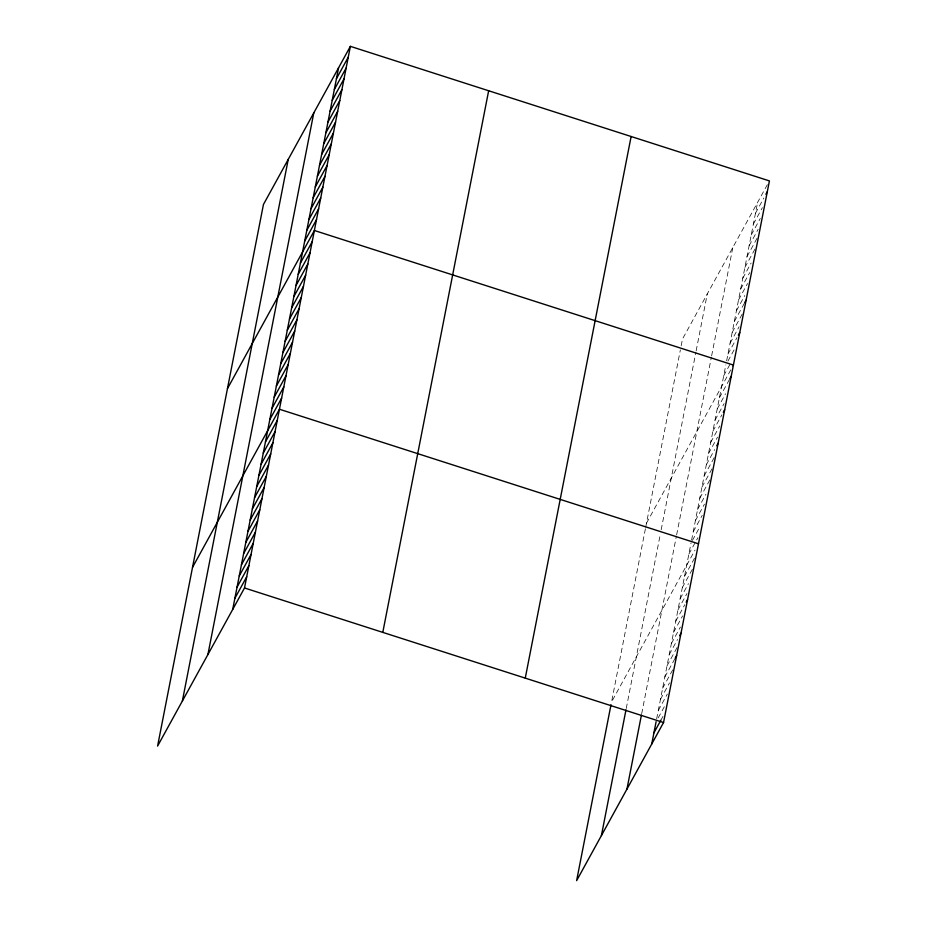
<?xml version="1.0" encoding="UTF-8"?>
<svg xmlns="http://www.w3.org/2000/svg" width="927" height="927" viewBox="0 0 927 927"><rect width="100%" height="100%" fill="white"/><g stroke="black" fill="none" stroke-linecap="round" stroke-linejoin="round"><path stroke-width="0.7" stroke-dasharray="4.63 3.48" d="M645.401 528.761L611.565 701.913L695.007 550.128M645.679 527.37L680.372 349.861M681.16 345.794L682.492 339.027L768.715 182.179M626.246 708.495L660.36 533.952M661.183 529.757L695.899 352.167M696.154 350.812L707.278 293.94M641.693 713.709L676.351 536.362M676.617 534.972L711.38 357.162M711.635 355.817L732.817 247.486M656.652 718.888L691.044 542.944M691.588 540.151L725.841 364.89M726.641 360.823L757.602 202.399M755.482 213.233L763.825 198.065M753.361 224.067L762.4 207.636M751.252 234.902L760.279 218.471M749.132 245.736L758.159 229.305M747.011 256.559L758.124 236.339M744.891 267.393L756.015 247.173M742.782 278.227L751.113 263.059M740.661 289.062L749.688 272.631M738.541 299.896L747.579 283.465M736.432 310.73L744.763 295.562M734.311 321.553L744.729 302.608M732.191 332.387L743.303 312.167M730.07 343.222L739.109 326.791M727.962 354.056L736.988 337.625M727.927 361.101L734.868 348.459M723.72 375.725L730.673 363.083M646.49 523.176L732.724 366.339M719.422 397.718L729.839 378.772M717.243 408.888L725.574 393.732M715.053 420.07L724.091 403.639M712.875 431.24L721.901 414.809M710.685 442.411L719.723 425.98M708.506 453.581L717.533 437.15M706.328 464.751L714.659 449.583M704.138 475.922L715.25 455.702M701.959 487.092L713.072 466.872M699.769 498.262L710.893 478.042M697.591 509.433L705.922 494.265M695.401 520.603L704.439 504.172M693.222 531.774L702.249 515.342M692.423 540.418L700.07 526.513M688.854 554.114L697.892 537.683M684.485 576.455L695.609 556.235M682.307 587.625L693.419 567.405M680.117 598.796L688.46 583.639M677.938 609.966L686.965 593.547M675.76 621.136L684.786 604.717M673.57 632.307L682.608 615.887M671.391 643.489L680.418 627.058M669.201 654.659L677.544 639.491M667.023 665.829L678.135 645.609M664.833 677L675.262 658.043M662.654 688.17L673.767 667.95M660.476 699.34L669.503 682.909M658.286 710.511L667.324 694.08M658.193 717.892L665.134 705.25M660.87 720.209L662.956 716.42"/><path stroke-width="1.39" d="M182.376 700.997L288.239 159.374M207.915 654.543L313.778 112.92M232.7 609.456L338.564 67.833M350.371 46.35L263.453 204.461L157.59 746.084L244.508 587.973L350.371 46.35L769.41 180.916L663.547 722.539L576.629 880.65L611.009 704.705M382.793 632.376L488.656 90.753M525.261 678.135L631.125 136.512M601.414 835.563L625.98 709.885M626.953 789.109L641.414 715.099M651.739 744.022L656.107 721.681M336.443 78.668L348.262 57.184M334.334 89.502L346.142 68.019M332.214 100.325L344.021 78.853M330.093 111.159L341.901 89.676M327.984 121.993L339.792 100.51M325.864 132.828L337.671 111.344M323.743 143.662L335.551 122.179M321.623 154.496L333.442 133.013M319.514 165.319L331.321 143.847M317.393 176.153L329.201 154.67M315.273 186.987L327.08 165.504M313.152 197.822L324.971 176.339M311.043 208.656L322.851 187.173M308.923 219.49L320.73 198.007M306.802 230.313L318.621 208.842M304.693 241.147L316.501 219.664M227.463 388.61L314.38 230.499L733.419 365.064M300.383 263.152L312.202 241.669M298.204 274.322L310.012 252.839M296.026 285.493L307.834 264.01M293.836 296.663L305.643 275.18M291.657 307.834L303.465 286.35M289.467 319.004L301.287 297.532M287.289 330.174L299.097 308.703M285.099 341.356L296.918 319.873M282.92 352.527L294.728 331.043M280.742 363.697L292.55 342.214M278.552 374.867L290.36 353.384M276.373 386.038L288.181 364.554M274.183 397.208L286.003 375.725M272.005 408.378L283.813 386.895M269.815 419.549L281.634 398.065M192.526 567.347L279.444 409.236L698.483 543.801M265.458 441.889L277.266 420.406M263.268 453.06L275.076 431.576M261.09 464.23L272.897 442.747M258.9 475.4L270.719 453.917M256.721 486.571L268.529 465.087M254.531 497.741L266.35 476.258M252.353 508.911L264.16 487.428M250.174 520.082L261.982 498.599M247.984 531.252L259.792 509.769M245.806 542.422L257.613 520.951M243.616 553.593L255.435 532.121M241.437 564.775L253.245 543.292M239.247 575.945L251.066 554.462M237.069 587.115L248.876 565.632M234.89 598.286L246.698 576.803M765.899 194.276L767.289 191.75M744.729 302.608L746.119 300.07M738.379 335.099L739.769 332.573M729.839 378.772L731.229 376.246M723.292 412.283L724.682 409.757M716.745 445.794L718.135 443.268M686.177 602.191L687.567 599.665M679.63 635.702L681.009 633.176M675.262 658.043L676.652 655.516M653.917 732.851L660.87 720.209M244.508 587.973L663.547 722.539"/></g></svg>
